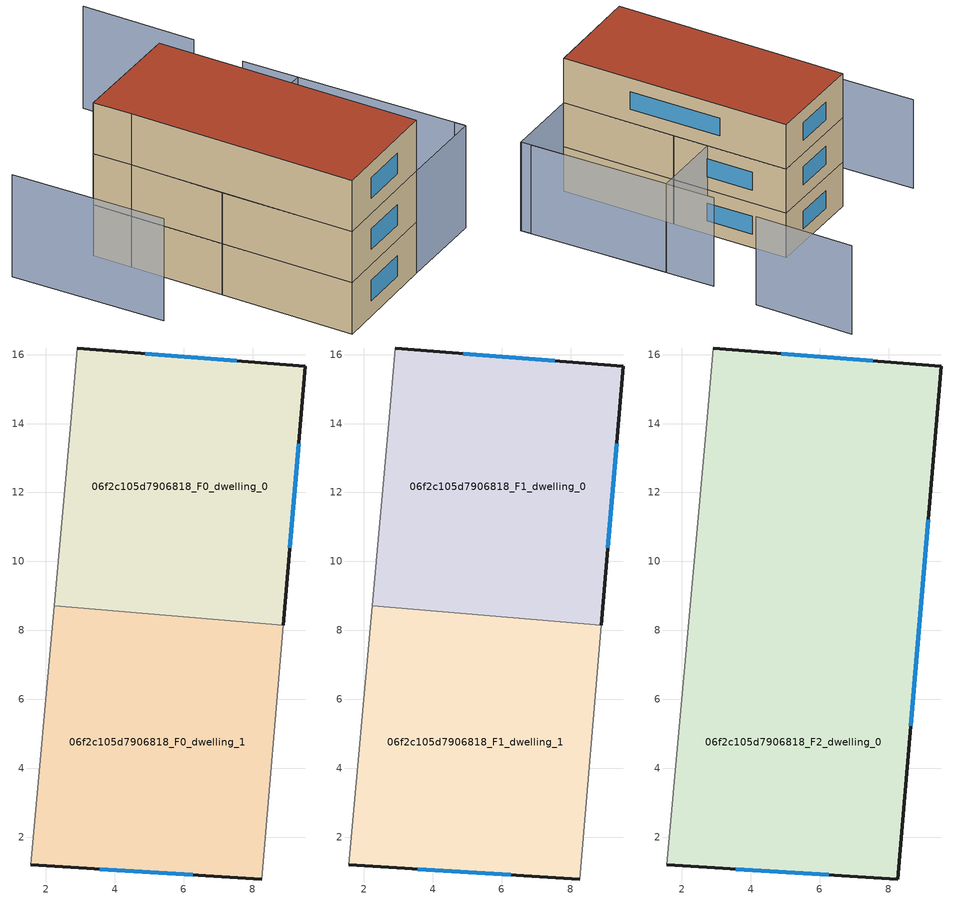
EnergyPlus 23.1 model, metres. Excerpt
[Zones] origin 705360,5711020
06f2c105d7906818_F0_dwelling_0
 floor ground (EU_floor_Construction): 9.53,15.66 8.89,8.15 2.24,8.71 2.72,14 2.91,16.19 z0
 wall outside (EU_wall_Construction): 8.89,8.15 9.53,15.66 2.91,16.19 z0:3
 wall adiabatic (EU_wall_Construction): 2.91,16.19 2.72,14 2.24,8.71 z0:3
 wall to 06f2c105d7906818_F0_dwelling_1 (EU_wall_Construction): 2.24,8.71 8.89,8.15 z0:3
 window (EU_Window_Construction): 9.08,10.4 9.34,13.41 / 7.55,15.82 4.89,16.03 z0.9:2.1
06f2c105d7906818_F0_dwelling_1
 floor ground (EU_floor_Construction): 8.89,8.15 8.27,0.78 1.56,1.19 2.24,8.71 z0
 wall outside (EU_wall_Construction): 1.56,1.19 8.27,0.78 z0:3
 wall adiabatic (EU_wall_Construction): 2.24,8.71 1.56,1.19 / 8.27,0.78 8.89,8.15 z0:3
 window (EU_Window_Construction): 3.57,1.07 6.26,0.91 z0.9:2.1
06f2c105d7906818_F1_dwelling_0
 floor to 06f2c105d7906818_F0_dwelling_0 (EU_floor_Construction): 9.53,15.66 8.89,8.15 2.24,8.71 2.72,14 2.91,16.19 z3
 wall outside (EU_wall_Construction): 8.89,8.15 9.53,15.66 2.91,16.19 z3:6
 wall adiabatic (EU_wall_Construction): 2.91,16.19 2.72,14 2.24,8.71 z3:6
 wall to 06f2c105d7906818_F1_dwelling_1 (EU_wall_Construction): 2.24,8.71 8.89,8.15 z3:6
 window (EU_Window_Construction): 9.08,10.4 9.34,13.41 / 7.55,15.82 4.89,16.03 z3.9:5.1
06f2c105d7906818_F1_dwelling_1
 floor to 06f2c105d7906818_F0_dwelling_1 (EU_floor_Construction): 8.89,8.15 8.27,0.78 1.56,1.19 2.24,8.71 z3
 wall outside (EU_wall_Construction): 1.56,1.19 8.27,0.78 z3:6
 wall adiabatic (EU_wall_Construction): 2.24,8.71 1.56,1.19 / 8.27,0.78 8.89,8.15 z3:6
 window (EU_Window_Construction): 3.57,1.07 6.26,0.91 z3.9:5.1
06f2c105d7906818_F2_dwelling_0
 floor to 06f2c105d7906818_F1_dwelling_0 (EU_floor_Construction): 9.53,15.66 8.89,8.15 2.24,8.71 2.72,14 2.91,16.19 z6
 floor to 06f2c105d7906818_F1_dwelling_1 (EU_floor_Construction): 8.89,8.15 8.27,0.78 1.56,1.19 2.24,8.71 z6
 wall outside (EU_wall_Construction): 1.56,1.19 8.27,0.78 9.53,15.66 2.91,16.19 z6:9
 wall adiabatic (EU_wall_Construction): 2.91,16.19 2.72,14 1.56,1.19 z6:9
 window (EU_Window_Construction): 8.65,5.24 9.15,11.2 / 3.57,1.07 6.26,0.91 / 7.55,15.82 4.89,16.03 z6.9:8.1
 roof outside (EU_roof_Construction): 8.27,0.78 9.53,15.66 2.91,16.19 2.72,14 1.56,1.19 z9
shading: 13.34,0.49 14.24,13.21 / -0.68,19.01 -1.32,10.31 / 15.1,16.36 15.7,22.77 / 14.01,10.06 13.33,0.43 / 13.33,0.43 8.27,0.78 / 8.27,0.78 8.95,10.42 / 8.95,10.42 14.01,10.06 z0:6
[Building]
EU S2 Campaign: North Axis=0; Terrain=City; Solar Distribution=FullExterior
[Site:Location]
London: Latitude=51.5; Longitude=-0.5; Time Zone=0; Elevation=25
[SizingPeriod:WeatherFileDays]
AnnualSizingPeriod: Begin Month=1; Begin Day of Month=1; End Month=12; End Day of Month=31; Day of Week for Start Day=Monday; Use Weather File Daylight Saving Period=No; Use Weather File Rain and Snow Indicators=No
[MATERIAL]
EU_InternalMass_Material: Roughness=MediumRough; Thickness=0.1; Conductivity=1; Density=1800; Specific Heat=900; Thermal Absorptance=0.9; Solar Absorptance=0.7; Visible Absorptance=0.7
[MATERIAL:NOMASS] Roughness=MediumRough; Thermal Absorptance=0.9; Solar Absorptance=0.7; Visible Absorptance=0.7
Name | Thermal Resistance
EU_wall_NoMass | 1.04674
EU_roof_NoMass | 4.32442
EU_floor_NoMass | 2.04616
[WINDOWMATERIAL:SIMPLEGLAZINGSYSTEM]
EU_Window_SimpleGlazing: UFactor=4.25843; Solar Heat Gain Coefficient=0.85; Visible Transmittance=0.85
[CONSTRUCTION]
EU_wall_Construction: EU_wall_NoMass
EU_roof_Construction: EU_roof_NoMass
EU_floor_Construction: EU_floor_NoMass
EU_Window_Construction: EU_Window_SimpleGlazing
EU_InternalMass_Construction: EU_InternalMass_Material
[ZONE] Type=1; Multiplier=1; Ceiling Height=autocalculate; Floor Area=autocalculate; Part of Total Floor Area=Yes
Name | Volume
06f2c105d7906818_F0_dwelling_0; 06f2c105d7906818_F1_dwelling_0 | 150.106
06f2c105d7906818_F2_dwelling_0 | 300.214
06f2c105d7906818_F0_dwelling_1; 06f2c105d7906818_F1_dwelling_1 | 150.118
[INTERNALMASS] Construction=EU_InternalMass_Construction
Name | Zone or ZoneList | Surface Area
06f2c105d7906818_F0_dwelling_0_EU_InternalMass | 06f2c105d7906818_F0_dwelling_0 | 50.036
06f2c105d7906818_F0_dwelling_1_EU_InternalMass | 06f2c105d7906818_F0_dwelling_1 | 50.0382
06f2c105d7906818_F1_dwelling_0_EU_InternalMass | 06f2c105d7906818_F1_dwelling_0 | 50.036
06f2c105d7906818_F1_dwelling_1_EU_InternalMass | 06f2c105d7906818_F1_dwelling_1 | 50.0382
06f2c105d7906818_F2_dwelling_0_EU_InternalMass | 06f2c105d7906818_F2_dwelling_0 | 100.071
[OTHEREQUIPMENT] Fuel Type=Electricity; Design Level Calculation Method=Watts/Area; Power per Zone Floor Area=1; Fraction Latent=0; Fraction Radiant=0; Fraction Lost=0; Carbon Dioxide Generation Rate=0; EndUse Subcategory=EU_Step8_InternalGains
Name | Zone or ZoneList or Space or SpaceList | Schedule
EU_Step8_InternalGain_06f2c105d7906818_F0_dwelling_0_f000 | 06f2c105d7906818_F0_dwelling_0 | EU_Step8_GainSchedule_06f2c105d7906818_F0_dwelling_0_f000
EU_Step8_InternalGain_06f2c105d7906818_F0_dwelling_1_f000 | 06f2c105d7906818_F0_dwelling_1 | EU_Step8_GainSchedule_06f2c105d7906818_F0_dwelling_1_f000
EU_Step8_InternalGain_06f2c105d7906818_F1_dwelling_0_f000 | 06f2c105d7906818_F1_dwelling_0 | EU_Step8_GainSchedule_06f2c105d7906818_F1_dwelling_0_f000
EU_Step8_InternalGain_06f2c105d7906818_F1_dwelling_1_f000 | 06f2c105d7906818_F1_dwelling_1 | EU_Step8_GainSchedule_06f2c105d7906818_F1_dwelling_1_f000
EU_Step8_InternalGain_06f2c105d7906818_F2_dwelling_0_f000 | 06f2c105d7906818_F2_dwelling_0 | EU_Step8_GainSchedule_06f2c105d7906818_F2_dwelling_0_f000
[ZONEVENTILATION:DESIGNFLOWRATE] Schedule=EU_AlwaysOn; Design Flow Rate Calculation Method=AirChanges/Hour; Air Changes per Hour=0.488719; Ventilation Type=Natural; Fan Pressure Rise=0; Fan Total Efficiency=1; Constant Term Coefficient=1; Temperature Term Coefficient=0; Velocity Term Coefficient=0; Velocity Squared Term Coefficient=0; Minimum Indoor Temperature=-100; Maximum Indoor Temperature=100; Delta Temperature=-100; Minimum Outdoor Temperature=-100; Maximum Outdoor Temperature=100; Maximum Wind Speed=40
Name | Zone or ZoneList or Space or SpaceList
EU_ConstantAir_06f2c105d7906818_F0_dwelling_0 | 06f2c105d7906818_F0_dwelling_0
EU_ConstantAir_06f2c105d7906818_F0_dwelling_1 | 06f2c105d7906818_F0_dwelling_1
EU_ConstantAir_06f2c105d7906818_F1_dwelling_0 | 06f2c105d7906818_F1_dwelling_0
EU_ConstantAir_06f2c105d7906818_F1_dwelling_1 | 06f2c105d7906818_F1_dwelling_1
EU_ConstantAir_06f2c105d7906818_F2_dwelling_0 | 06f2c105d7906818_F2_dwelling_0
[HVACTEMPLATE:THERMOSTAT] Constant Heating Setpoint=20; Constant Cooling Setpoint=50
EU_HeatOnly_06f2c105d7906818_F0_dwelling_0; EU_HeatOnly_06f2c105d7906818_F0_dwelling_1; EU_HeatOnly_06f2c105d7906818_F1_dwelling_0; EU_HeatOnly_06f2c105d7906818_F1_dwelling_1; EU_HeatOnly_06f2c105d7906818_F2_dwelling_0
[HVACTEMPLATE:ZONE:IDEALLOADSAIRSYSTEM] System Availability Schedule=EU_AlwaysOn; Maximum Heating Supply Air Temperature=50; Minimum Cooling Supply Air Temperature=13; Maximum Heating Supply Air Humidity Ratio=0.0156; Minimum Cooling Supply Air Humidity Ratio=0.0077; Heating Limit=NoLimit; Cooling Limit=NoLimit; Heating Availability Schedule=EU_AlwaysOn; Cooling Availability Schedule=EU_CoolingOff; Dehumidification Control Type=ConstantSensibleHeatRatio; Cooling Sensible Heat Ratio=0.7; Dehumidification Setpoint=60; Humidification Control Type=None; Humidification Setpoint=30; Outdoor Air Method=None; Outdoor Air Flow Rate per Person=0.00944; Outdoor Air Flow Rate per Zone Floor Area=0; Outdoor Air Flow Rate per Zone=0; Demand Controlled Ventilation Type=None; Outdoor Air Economizer Type=NoEconomizer; Heat Recovery Type=None; Sensible Heat Recovery Effectiveness=0.7; Latent Heat Recovery Effectiveness=0.65
Name | Template Thermostat
06f2c105d7906818_F0_dwelling_0 | EU_HeatOnly_06f2c105d7906818_F0_dwelling_0
06f2c105d7906818_F0_dwelling_1 | EU_HeatOnly_06f2c105d7906818_F0_dwelling_1
06f2c105d7906818_F1_dwelling_0 | EU_HeatOnly_06f2c105d7906818_F1_dwelling_0
06f2c105d7906818_F1_dwelling_1 | EU_HeatOnly_06f2c105d7906818_F1_dwelling_1
06f2c105d7906818_F2_dwelling_0 | EU_HeatOnly_06f2c105d7906818_F2_dwelling_0
[SIZING:ZONE] Zone Cooling Design Supply Air Temperature Input Method=SupplyAirTemperature; Zone Cooling Design Supply Air Temperature=13; Zone Heating Design Supply Air Temperature Input Method=SupplyAirTemperature; Zone Heating Design Supply Air Temperature=50; Zone Cooling Design Supply Air Humidity Ratio=0.008; Zone Heating Design Supply Air Humidity Ratio=0.008; Cooling Design Air Flow Method=DesignDay; Cooling Design Air Flow Rate=0; Cooling Minimum Air Flow per Zone Floor Area=0.000762; Cooling Minimum Air Flow=0; Cooling Minimum Air Flow Fraction=0.2; Heating Design Air Flow Method=DesignDay; Heating Design Air Flow Rate=0; Heating Maximum Air Flow per Zone Floor Area=0.002032; Heating Maximum Air Flow=0.141576; Heating Maximum Air Flow Fraction=0.3; Account for Dedicated Outdoor Air System=No; Dedicated Outdoor Air System Control Strategy=NeutralSupplyAir; Dedicated Outdoor Air Low Setpoint Temperature for Design=autosize; Dedicated Outdoor Air High Setpoint Temperature for Design=autosize; Zone Load Sizing Method=Sensible Load Only No Latent Load; Zone Latent Cooling Design Supply Air Humidity Ratio Input Method=HumidityRatioDifference; Zone Cooling Design Supply Air Humidity Ratio Difference=0.005; Zone Latent Heating Design Supply Air Humidity Ratio Input Method=HumidityRatioDifference; Zone Humidification Design Supply Air Humidity Ratio Difference=0.005
06f2c105d7906818_F0_dwelling_0; 06f2c105d7906818_F0_dwelling_1; 06f2c105d7906818_F1_dwelling_0; 06f2c105d7906818_F1_dwelling_1; 06f2c105d7906818_F2_dwelling_0
[SCHEDULE:CONSTANT]
Name | Hourly Value
EU_AlwaysOn | 1
EU_CoolingOff | 0
[SCHEDULE:FILE] Column Number=1; Rows to Skip at Top=0; Number of Hours of Data=8760; Column Separator=Comma; Interpolate to Timestep=No; Minutes per Item=60; Adjust Schedule for Daylight Savings=Yes
Name | File
EU_Step8_GainSchedule_06f2c105d7906818_F0_dwelling_0_f000 | ../../schedules/06f2c105d7906818/06f2c105d7906818_F0_dwelling_0_f000_gain.csv
EU_Step8_GainSchedule_06f2c105d7906818_F0_dwelling_1_f000 | ../../schedules/06f2c105d7906818/06f2c105d7906818_F0_dwelling_1_f000_gain.csv
EU_Step8_GainSchedule_06f2c105d7906818_F1_dwelling_0_f000 | ../../schedules/06f2c105d7906818/06f2c105d7906818_F1_dwelling_0_f000_gain.csv
EU_Step8_GainSchedule_06f2c105d7906818_F1_dwelling_1_f000 | ../../schedules/06f2c105d7906818/06f2c105d7906818_F1_dwelling_1_f000_gain.csv
EU_Step8_GainSchedule_06f2c105d7906818_F2_dwelling_0_f000 | ../../schedules/06f2c105d7906818/06f2c105d7906818_F2_dwelling_0_f000_gain.csv
